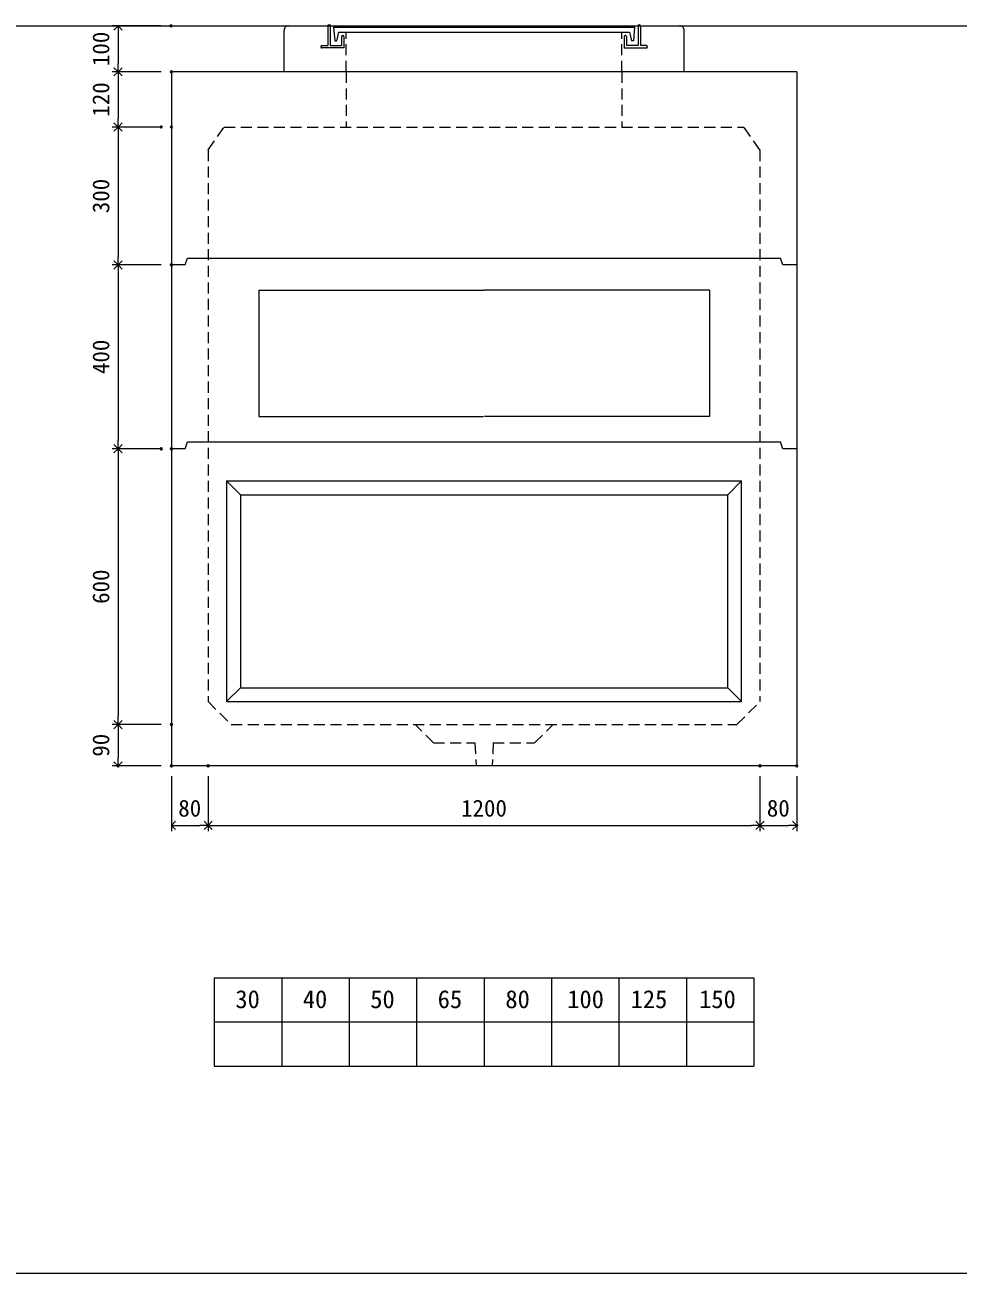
# Model space of a CAD drawing. Units: millimetres, scale not verified. Extents: x -6420 to 6420, y -3091 to 3091.
# Drawn here: x 2362 to 4391, y -2609 to 107 of the extents above; entities that cross this region are included whole.
import ezdxf
from ezdxf.enums import TextEntityAlignment as Align

# ---------------------------------------------------------------- set-up
doc = ezdxf.new("R2010")
doc.units = ezdxf.units.MM
doc.header["$LTSCALE"] = 20
doc.header["$PDMODE"] = 32
doc.header["$PDSIZE"] = 4
doc.linetypes.add('DASHED1', pattern=[1.8, 1.2, -0.6])
doc.linetypes.add('USER2', pattern=[50.8, 31.75, -6.35, 6.35, -6.35])
doc.layers.add('0-1_Defpoints', color=7, linetype='Continuous')
for name, color, linetype, lineweight in [('0-2_waku', 7, 'Continuous', 18), ('0-3_gaikei', 7, 'Continuous', 18), ('0-4_kakure', 7, 'DASHED1', 5), ('0-5_sunpou', 7, 'Continuous', 5), ('0-8_uchigawa', 6, 'Continuous', 18), ('0-A_futa', 3, 'Continuous', 18), ('0-B_GL', 4, 'Continuous', 18), ('0-D_文字１', 7, 'Continuous', 18), ('1-2_uchigawa2', 6, 'USER2', 18)]:
    doc.layers.add(name, color=color, linetype=linetype, lineweight=lineweight)
doc.styles.add('ＭＳ ゴシック', font='')
doc.styles.get('ＭＳ ゴシック').set_extended_font_data('MS Gothic')

# ---------------------------------------------------------------- blocks, each defined once
blk = doc.blocks.new('_Open90')
at = {"layer": '0-5_sunpou'}
blk.add_line((0, 0), (-1, 0), dxfattribs=at)
blk.add_lwpolyline([(-0.5, 0.5), (0, 0), (-0.5, -0.5)], dxfattribs=at)
blk = doc.blocks.new('D62')
at = {"layer": '0-1_Defpoints'}
for p in [(5263.24, 1720.17), (5147.22, 1120.17), (5263.24, 1120.17)]:
    blk.add_point(p, dxfattribs=at)
at = {"layer": '0-5_sunpou'}
for p, q in [((5241.24, 1720.17), (5134.22, 1720.17)), ((5147.22, 1702.17), (5147.22, 1138.17)), ((5241.24, 1120.17), (5134.22, 1120.17))]:
    blk.add_line(p, q, dxfattribs=at)
at = {"layer": '0-5_sunpou', "xscale": 18, "yscale": 18}
for p, rotation in [((5147.22, 1720.17), 90), ((5147.22, 1120.17), 270)]:
    blk.add_blockref('_Open90', p, dxfattribs=dict(at, rotation=rotation))
at = {"layer": '0-5_sunpou', "style": 'ＭＳ ゴシック'}
blk.add_text('600', height=36.66, rotation=90, dxfattribs=at).set_placement((5139.22, 1382.67), align=Align.BOTTOM_LEFT)
blk = doc.blocks.new('D63')
at = {"layer": '0-1_Defpoints'}
for p in [(5263.24, 1120.17), (5147.22, 1030.17), (5263.24, 1030.17)]:
    blk.add_point(p, dxfattribs=at)
at = {"layer": '0-5_sunpou'}
for p, q in [((5241.24, 1120.17), (5134.22, 1120.17)), ((5147.22, 1102.17), (5147.22, 1048.17)), ((5241.24, 1030.17), (5134.22, 1030.17))]:
    blk.add_line(p, q, dxfattribs=at)
at = {"layer": '0-5_sunpou', "xscale": 18, "yscale": 18}
for p, rotation in [((5147.22, 1120.17), 90), ((5147.22, 1030.17), 270)]:
    blk.add_blockref('_Open90', p, dxfattribs=dict(at, rotation=rotation))
at = {"layer": '0-5_sunpou', "style": 'ＭＳ ゴシック'}
blk.add_text('90', height=36.66, rotation=90, dxfattribs=at).set_placement((5139.22, 1050.17), align=Align.BOTTOM_LEFT)
blk = doc.blocks.new('D64')
at = {"layer": '0-1_Defpoints'}
for p in [(5263.24, 1030.17), (5343.24, 1030.17), (5343.24, 900.85)]:
    blk.add_point(p, dxfattribs=at)
at = {"layer": '0-5_sunpou'}
for p, q in [((5263.24, 1008.17), (5263.24, 887.85)), ((5343.24, 1008.17), (5343.24, 887.85)), ((5281.24, 900.85), (5325.24, 900.85))]:
    blk.add_line(p, q, dxfattribs=at)
at = {"layer": '0-5_sunpou', "xscale": 18, "yscale": 18, "rotation": 180}
blk.add_blockref('_Open90', (5263.24, 900.85), dxfattribs=at)
at = {"layer": '0-5_sunpou', "xscale": 18, "yscale": 18}
blk.add_blockref('_Open90', (5343.24, 900.85), dxfattribs=at)
at = {"layer": '0-5_sunpou', "style": 'ＭＳ ゴシック'}
blk.add_text('80', height=36.66, dxfattribs=at).set_placement((5278.24, 908.85), align=Align.BOTTOM_LEFT)
blk = doc.blocks.new('D65')
at = {"layer": '0-1_Defpoints'}
for p in [(5343.24, 1030.17), (6543.24, 1030.17), (6543.24, 900.85)]:
    blk.add_point(p, dxfattribs=at)
at = {"layer": '0-5_sunpou'}
for p, q in [((5343.24, 1008.17), (5343.24, 887.85)), ((6543.24, 1008.17), (6543.24, 887.85)), ((5361.24, 900.85), (6525.24, 900.85))]:
    blk.add_line(p, q, dxfattribs=at)
at = {"layer": '0-5_sunpou', "xscale": 18, "yscale": 18, "rotation": 180}
blk.add_blockref('_Open90', (5343.24, 900.85), dxfattribs=at)
at = {"layer": '0-5_sunpou', "xscale": 18, "yscale": 18}
blk.add_blockref('_Open90', (6543.24, 900.85), dxfattribs=at)
at = {"layer": '0-5_sunpou', "style": 'ＭＳ ゴシック'}
blk.add_text('1200', height=36.66, dxfattribs=at).set_placement((5893.24, 908.85), align=Align.BOTTOM_LEFT)
blk = doc.blocks.new('D66')
at = {"layer": '0-1_Defpoints'}
for p in [(6543.24, 1030.17), (6623.24, 1030.17), (6623.24, 900.85)]:
    blk.add_point(p, dxfattribs=at)
at = {"layer": '0-5_sunpou'}
for p, q in [((6543.24, 1008.17), (6543.24, 887.85)), ((6623.24, 1008.17), (6623.24, 887.85)), ((6561.24, 900.85), (6605.24, 900.85))]:
    blk.add_line(p, q, dxfattribs=at)
at = {"layer": '0-5_sunpou', "xscale": 18, "yscale": 18, "rotation": 180}
blk.add_blockref('_Open90', (6543.24, 900.85), dxfattribs=at)
at = {"layer": '0-5_sunpou', "xscale": 18, "yscale": 18}
blk.add_blockref('_Open90', (6623.24, 900.85), dxfattribs=at)
at = {"layer": '0-5_sunpou', "style": 'ＭＳ ゴシック'}
blk.add_text('80', height=36.66, dxfattribs=at).set_placement((6558.24, 908.85), align=Align.BOTTOM_LEFT)
blk = doc.blocks.new('D67')
at = {"layer": '0-1_Defpoints'}
for p in [(5262.41, 2640.17), (5147.22, 2540.17), (5263.24, 2540.17)]:
    blk.add_point(p, dxfattribs=at)
at = {"layer": '0-5_sunpou'}
for p, q in [((5240.41, 2640.17), (5134.22, 2640.17)), ((5147.22, 2622.17), (5147.22, 2558.17)), ((5241.24, 2540.17), (5134.22, 2540.17))]:
    blk.add_line(p, q, dxfattribs=at)
at = {"layer": '0-5_sunpou', "xscale": 18, "yscale": 18}
for p, rotation in [((5147.22, 2640.17), 90), ((5147.22, 2540.17), 270)]:
    blk.add_blockref('_Open90', p, dxfattribs=dict(at, rotation=rotation))
at = {"layer": '0-5_sunpou', "style": 'ＭＳ ゴシック'}
blk.add_text('100', height=36.66, rotation=90, dxfattribs=at).set_placement((5139.22, 2552.67), align=Align.BOTTOM_LEFT)
blk = doc.blocks.new('D68')
at = {"layer": '0-1_Defpoints'}
for p in [(5263.24, 2540.17), (5147.22, 2420.17), (5263.24, 2420.17)]:
    blk.add_point(p, dxfattribs=at)
at = {"layer": '0-5_sunpou'}
for p, q in [((5241.24, 2540.17), (5134.22, 2540.17)), ((5147.22, 2522.17), (5147.22, 2438.17)), ((5241.24, 2420.17), (5134.22, 2420.17))]:
    blk.add_line(p, q, dxfattribs=at)
at = {"layer": '0-5_sunpou', "xscale": 18, "yscale": 18}
for p, rotation in [((5147.22, 2540.17), 90), ((5147.22, 2420.17), 270)]:
    blk.add_blockref('_Open90', p, dxfattribs=dict(at, rotation=rotation))
at = {"layer": '0-5_sunpou', "style": 'ＭＳ ゴシック'}
blk.add_text('120', height=36.66, rotation=90, dxfattribs=at).set_placement((5139.22, 2442.67), align=Align.BOTTOM_LEFT)
blk = doc.blocks.new('D69')
at = {"layer": '0-1_Defpoints'}
for p in [(5241.24, 2420.17), (5147.22, 2120.17), (5263.24, 2120.17)]:
    blk.add_point(p, dxfattribs=at)
at = {"layer": '0-5_sunpou'}
for p, q in [((5219.24, 2420.17), (5134.22, 2420.17)), ((5147.22, 2402.17), (5147.22, 2138.17)), ((5241.24, 2120.17), (5134.22, 2120.17))]:
    blk.add_line(p, q, dxfattribs=at)
at = {"layer": '0-5_sunpou', "xscale": 18, "yscale": 18}
for p, rotation in [((5147.22, 2420.17), 90), ((5147.22, 2120.17), 270)]:
    blk.add_blockref('_Open90', p, dxfattribs=dict(at, rotation=rotation))
at = {"layer": '0-5_sunpou', "style": 'ＭＳ ゴシック'}
blk.add_text('300', height=36.66, rotation=90, dxfattribs=at).set_placement((5139.22, 2232.67), align=Align.BOTTOM_LEFT)
blk = doc.blocks.new('D70')
at = {"layer": '0-1_Defpoints'}
for p in [(5263.24, 2120.17), (5147.22, 1720.17), (5241.24, 1720.17)]:
    blk.add_point(p, dxfattribs=at)
at = {"layer": '0-5_sunpou'}
for p, q in [((5241.24, 2120.17), (5134.22, 2120.17)), ((5147.22, 2102.17), (5147.22, 1738.17)), ((5219.24, 1720.17), (5134.22, 1720.17))]:
    blk.add_line(p, q, dxfattribs=at)
at = {"layer": '0-5_sunpou', "xscale": 18, "yscale": 18}
for p, rotation in [((5147.22, 2120.17), 90), ((5147.22, 1720.17), 270)]:
    blk.add_blockref('_Open90', p, dxfattribs=dict(at, rotation=rotation))
at = {"layer": '0-5_sunpou', "style": 'ＭＳ ゴシック'}
blk.add_text('400', height=36.66, rotation=90, dxfattribs=at).set_placement((5139.22, 1882.67), align=Align.BOTTOM_LEFT)

msp = doc.modelspace()

# ---------------------------------------------------------------- linework, layer by layer
at = {"layer": '0-2_waku'}
for p, q in [((2773.45, -1966.34), (2773.45, -2158.34)), ((2773.45, -1966.34), (2773.45, -2158.34)), ((2773.45, -1966.34), (2773.45, -2158.34)), ((2773.45, -1966.34), (2773.45, -2158.34)), ((2773.45, -1966.34), (3946.78, -1966.34)), ((2920.12, -1966.34), (2920.12, -2158.34)), ((3066.78, -1966.34), (3066.78, -2158.34)), ((3066.78, -1966.34), (3066.78, -2158.34)), ((3213.45, -1966.34), (3213.45, -2158.34)), ((3360.12, -1966.34), (3360.12, -2158.34)), ((3506.78, -1966.34), (3506.78, -2158.34)), ((3653.45, -1966.34), (3653.45, -2158.34)), ((3800.12, -1966.34), (3800.12, -2158.34)), ((3946.78, -1966.34), (3946.78, -2158.34)), ((2773.45, -2062.34), (3946.78, -2062.34)), ((2773.45, -2158.34), (3946.78, -2158.34)), ((-1739.88, -2608.68), (6420.12, -2608.68))]:
    msp.add_line(p, q, dxfattribs=at)
at = {"layer": '0-3_gaikei'}
for p, q in [((2925.12, 4.65), (2925.12, 94.65)), ((2935.12, 104.65), (3020.12, 104.65)), ((3700.12, 104.65), (3785.12, 104.65)), ((3795.12, 4.65), (3795.12, 94.65)), ((2680.12, 4.65), (2680.12, -1505.34)), ((4040.12, 4.65), (2680.12, 4.65)), ((4040.12, 4.65), (4040.12, -1505.34)), ((2710.12, -415.35), (2715.12, -400.35)), ((2715.12, -400.35), (4005.12, -400.35)), ((4010.12, -415.35), (4005.12, -400.35)), ((2710.12, -415.35), (2680.12, -415.35)), ((4040.12, -415.35), (4010.12, -415.35)), ((2710.12, -815.34), (2715.12, -800.34)), ((2715.12, -800.34), (4005.12, -800.34)), ((4010.12, -815.34), (4005.12, -800.34)), ((2710.12, -815.34), (2680.12, -815.34)), ((4040.12, -815.34), (4010.12, -815.34)), ((4040.12, -1505.34), (2680.12, -1505.34))]:
    msp.add_line(p, q, dxfattribs=at)
for centre, radius, start, end in [((2934.54, 95.23), 9.44, 86.47383, 183.52617), ((3785.45, 94.98), 9.68, 358.04251, 91.95749)]:
    msp.add_arc(centre, radius, start, end, dxfattribs=at)
at = {"layer": '0-4_kakure'}
for p, q in [((3060.12, 4.65), (3060.12, 91.15)), ((3660.12, 4.65), (3660.12, 91.15)), ((3060.12, 4.65), (3060.12, -115.35)), ((3660.12, 4.65), (3660.12, -115.35)), ((2760.12, -165.35), (2795.12, -115.35)), ((2795.12, -115.35), (3925.12, -115.35)), ((2795.12, -115.35), (3925.12, -115.35)), ((3960.12, -165.35), (3925.12, -115.35)), ((2760.12, -165.35), (2760.12, -1365.34)), ((3960.12, -165.35), (3960.12, -1365.34)), ((3910.12, -1415.34), (3960.12, -1365.34)), ((3250.12, -1455.34), (3210.12, -1415.34)), ((3250.12, -1455.34), (3340.12, -1455.34)), ((3340.12, -1455.34), (3342.62, -1505.34)), ((3380.12, -1455.34), (3377.62, -1505.34))]:
    msp.add_line(p, q, dxfattribs=at)
for points in [[(2760.12, -1365.34), (2810.12, -1415.34), (3910.12, -1415.34)], [(3380.12, -1455.34), (3470.12, -1455.34), (3510.12, -1415.34)]]:
    msp.add_lwpolyline(points, dxfattribs=at)
at = {"layer": '0-8_uchigawa'}
for p, q in [((2800.12, -885.34), (3920.12, -885.34)), ((2800.12, -885.34), (2800.12, -1365.34)), ((2800.12, -885.34), (2830.12, -915.34)), ((3920.12, -885.34), (3890.12, -915.34)), ((3920.12, -1365.34), (3920.12, -885.34)), ((2830.12, -915.34), (3890.12, -915.34)), ((2830.12, -915.34), (2830.12, -1335.34)), ((3890.12, -1335.34), (3890.12, -915.34)), ((2800.12, -1365.34), (2830.12, -1335.34)), ((2830.12, -1335.34), (3890.12, -1335.34)), ((3920.12, -1365.34), (3890.12, -1335.34)), ((2800.12, -1365.34), (3920.12, -1365.34))]:
    msp.add_line(p, q, dxfattribs=at)
at = {"layer": '0-A_futa'}
for p, q in [((3020.12, 104.65), (3020.12, 61.65)), ((3022.12, 106.65), (3025.12, 106.65)), ((3025.12, 106.65), (3025.12, 61.65)), ((3032.93, 102.15), (3687.26, 102.15)), ((3032.93, 102.15), (3035.42, 72.15)), ((3043.45, 91.15), (3039.13, 72.15)), ((3043.45, 91.15), (3676.79, 91.15)), ((3050.12, 81.65), (3050.12, 61.65)), ((3052.12, 83.65), (3053.12, 83.65)), ((3055.12, 81.65), (3055.12, 56.65)), ((3665.12, 81.65), (3665.12, 56.65)), ((3668.12, 83.65), (3667.12, 83.65)), ((3670.12, 81.65), (3670.12, 61.65)), ((3676.79, 91.15), (3681.1, 72.15)), ((3687.26, 102.15), (3685.01, 72.15)), ((3695.12, 106.65), (3698.12, 106.65)), ((3700.12, 104.65), (3700.12, 61.65)), ((3005.12, 59.65), (3005.12, 58.65)), ((3007.12, 61.65), (3020.12, 61.65)), ((3055.12, 56.65), (3007.12, 56.65)), ((3025.12, 61.65), (3050.12, 61.65)), ((3035.42, 72.15), (3039.13, 72.15)), ((3665.12, 56.65), (3713.12, 56.65)), ((3685.01, 72.15), (3681.1, 72.15)), ((3713.12, 61.65), (3700.12, 61.65)), ((3715.12, 59.65), (3715.12, 58.65))]:
    msp.add_line(p, q, dxfattribs=at)
msp.add_lwpolyline([(3695.12, 106.65), (3695.12, 61.65), (3670.12, 61.65)], dxfattribs=at)
for centre, start, end in [((3022.12, 104.65), 90, 180), ((3052.12, 81.65), 90, 180), ((3053.12, 81.65), 0, 90), ((3667.12, 81.65), 90, 180), ((3668.12, 81.65), 0, 90), ((3698.12, 104.65), 0, 90), ((3007.12, 59.65), 90, 180), ((3007.12, 58.65), 180, 270), ((3713.12, 59.65), 0, 90), ((3713.12, 58.65), 270, 0)]:
    msp.add_arc(centre, 2, start, end, dxfattribs=at)
at = {"layer": '0-B_GL'}
msp.add_line((-1739.88, 104.65), (6420.12, 104.65), dxfattribs=at)
at = {"layer": '1-2_uchigawa2'}
for p, q in [((2870.12, -470.35), (3360.12, -470.35)), ((2870.12, -470.35), (2870.12, -745.34)), ((3850.12, -470.35), (3360.12, -470.35)), ((3850.12, -470.35), (3850.12, -745.34)), ((2870.12, -745.34), (3358.87, -745.34)), ((3850.12, -745.34), (3361.36, -745.34))]:
    msp.add_line(p, q, dxfattribs=at)

# ---------------------------------------------------------------- block references
at = {"layer": '0-5_sunpou'}
for name in ['D67', 'D68', 'D69', 'D70', 'D62', 'D63', 'D64', 'D65', 'D66']:
    msp.add_blockref(name, (-2583.12, -2535.51), dxfattribs=at)

# ---------------------------------------------------------------- texts
at = {"layer": '0-D_文字１', "style": 'ＭＳ ゴシック'}
for s, p in [('30', (2819.3, -2044.12)), ('40', (2965.96, -2044.12)), ('50', (3112.63, -2044.12)), ('65', (3259.3, -2044.12)), ('80', (3406.51, -2044.12)), ('100', (3541.01, -2044.12)), ('125', (3678.86, -2044.12)), ('150', (3827.87, -2044.12))]:
    msp.add_text(s, height=39.1, dxfattribs=at).set_placement(p, align=Align.BOTTOM_LEFT)

doc.saveas('drawing.dxf')
